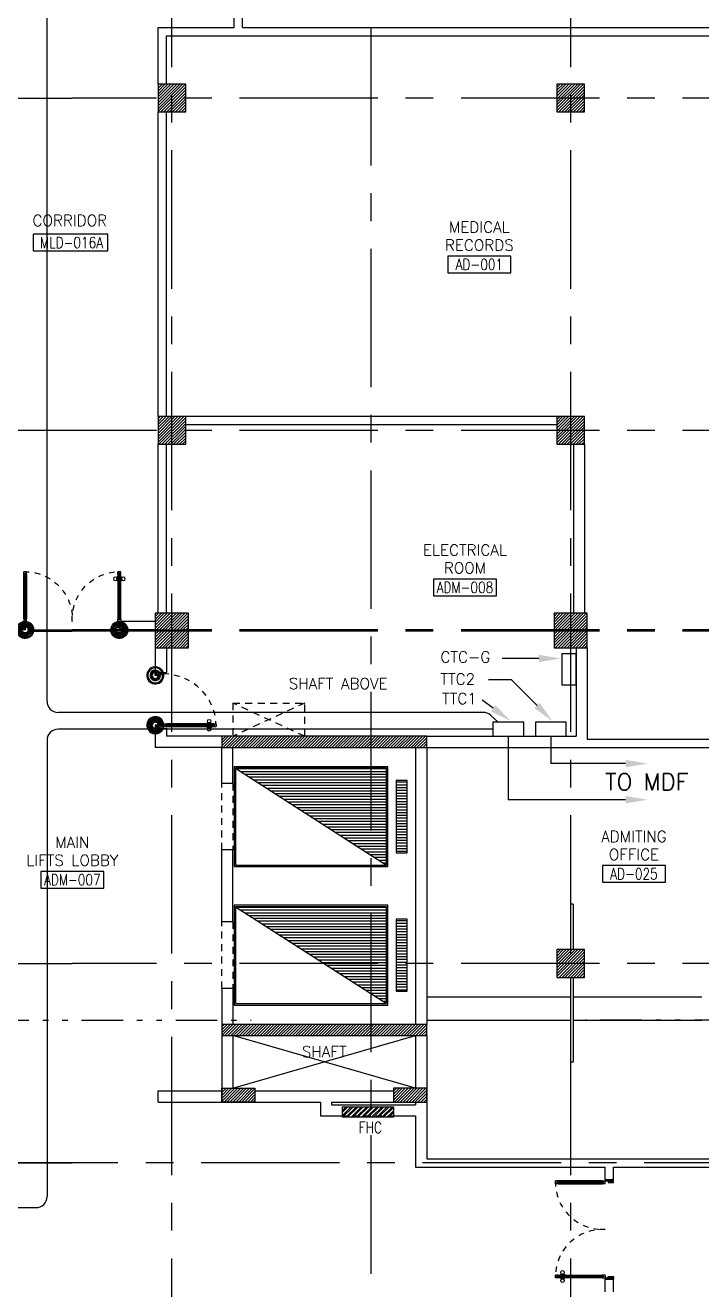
# Model space of a CAD drawing. Extents: x -1.4 to 90.6, y -12.3 to 78.9.
# Drawn here: x 67.54 to 79.76, y 22.35 to 45.17 of the extents above; entities that cross this region are included whole.
import ezdxf
from ezdxf.enums import TextEntityAlignment as Align

# ---------------------------------------------------------------- set-up
doc = ezdxf.new("R2010")
doc.units = 0
doc.header["$MEASUREMENT"] = 0
for name, pattern in [('2DASHES', [1.7, 0.75, -0.25, 0.1, -0.25, 0.1, -0.25]), ('CENTER', [2, 1.25, -0.25, 0.25, -0.25]), ('CENTERX2', [4, 2.5, -0.5, 0.5, -0.5]), ('HIDDEN', [0.375, 0.25, -0.125]), ('HIDDEN2', [0.1875, 0.125, -0.0625])]:
    doc.linetypes.add(name, pattern=pattern)
doc.layers.get('0').update_dxf_attribs({"color": 11, "linetype": 'CONTINUOUS'})
for name, color, linetype in [('AXES', 11, 'CENTERX2'), ('AXES1', 11, 'CENTER'), ('COL', 11, 'CONTINUOUS'), ('DOOR', 11, 'CONTINUOUS'), ('E-TEL', 4, 'CONTINUOUS'), ('E-TEXT', 2, 'CONTINUOUS'), ('E-WIRE', 4, 'CONTINUOUS'), ('EJ', 11, 'CONTINUOUS'), ('FHC', 11, 'CONTINUOUS'), ('HAT', 11, 'CONTINUOUS'), ('HIDDEN', 11, 'HIDDEN2'), ('IND-ES-L', 11, '2DASHES'), ('LIFTS', 11, 'CONTINUOUS'), ('PART', 11, 'CONTINUOUS'), ('RM-BOX', 11, 'CONTINUOUS'), ('RM-NAME', 11, 'CONTINUOUS'), ('RM-NO', 11, 'CONTINUOUS'), ('SHAFT', 11, 'CONTINUOUS'), ('WALL', 11, 'CONTINUOUS')]:
    doc.layers.add(name, color=color, linetype=linetype)
doc.styles.add('ROMANS', font='ROMANS.shx', dxfattribs={"width": 0.6})
doc.styles.get("Standard").update_dxf_attribs({"font": 'TXT.shx'})

# ---------------------------------------------------------------- blocks, each defined once
blk = doc.blocks.new('*X54')
at = {"color": 0}
for p, q in [((503899, 131750), (506612, 131750)), ((503977, 131700), (506612, 131700)), ((504055, 131650), (506612, 131650)), ((504132, 131600), (506612, 131600)), ((504210, 131550), (506612, 131550)), ((504288, 131500), (506612, 131500)), ((504366, 131450), (506612, 131450)), ((504444, 131400), (506612, 131400)), ((504522, 131350), (506612, 131350)), ((504600, 131300), (506612, 131300)), ((504677, 131250), (506612, 131250)), ((504755, 131200), (506612, 131200)), ((504833, 131150), (506612, 131150)), ((504911, 131100), (506612, 131100)), ((504989, 131050), (506612, 131050)), ((505067, 131000), (506612, 131000)), ((505145, 130950), (506612, 130950)), ((505222, 130900), (506612, 130900)), ((505300, 130850), (506612, 130850)), ((505378, 130800), (506612, 130800)), ((505456, 130750), (506612, 130750)), ((505534, 130700), (506612, 130700)), ((505612, 130650), (506612, 130650)), ((505690, 130600), (506612, 130600)), ((505767, 130550), (506612, 130550)), ((505845, 130500), (506612, 130500)), ((505923, 130450), (506612, 130450)), ((506001, 130400), (506612, 130400)), ((506079, 130350), (506612, 130350)), ((506157, 130300), (506612, 130300)), ((506235, 130250), (506612, 130250)), ((506312, 130200), (506612, 130200)), ((506390, 130150), (506612, 130150)), ((506468, 130100), (506612, 130100)), ((506546, 130050), (506612, 130050))]:
    blk.add_line(p, q, dxfattribs=at)
blk = doc.blocks.new('*X57')
at = {"color": 0}
for p, q in [((197839, 36035), (198015, 36211)), ((197839, 36088), (197962, 36211)), ((197839, 36141), (197909, 36211)), ((197839, 36194), (197856, 36211)), ((197868, 36011), (198068, 36211)), ((197921, 36011), (198121, 36211)), ((197974, 36011), (198174, 36211)), ((198027, 36011), (198227, 36211)), ((198080, 36011), (198280, 36211)), ((198133, 36011), (198333, 36211)), ((198186, 36011), (198386, 36211)), ((198239, 36011), (198439, 36211)), ((198292, 36011), (198492, 36211)), ((198345, 36011), (198545, 36211)), ((198398, 36011), (198598, 36211)), ((198451, 36011), (198651, 36211)), ((198504, 36011), (198704, 36211)), ((198557, 36011), (198757, 36211)), ((198610, 36011), (198810, 36211)), ((198663, 36011), (198863, 36211)), ((198716, 36011), (198916, 36211)), ((198769, 36011), (198969, 36211)), ((198822, 36011), (199022, 36211)), ((198875, 36011), (199075, 36211)), ((198928, 36011), (199128, 36211)), ((198981, 36011), (199181, 36211)), ((199034, 36011), (199234, 36211)), ((199088, 36011), (199288, 36211)), ((199141, 36011), (199341, 36211)), ((199194, 36011), (199394, 36211)), ((199247, 36011), (199447, 36211)), ((199300, 36011), (199500, 36211)), ((199353, 36011), (199553, 36211)), ((199406, 36011), (199606, 36211)), ((199459, 36011), (199659, 36211)), ((199512, 36011), (199712, 36211)), ((199565, 36011), (199765, 36211)), ((199618, 36011), (199818, 36211)), ((199671, 36011), (199871, 36211)), ((199724, 36011), (199924, 36211)), ((199777, 36011), (199977, 36211)), ((199830, 36011), (200030, 36211)), ((199883, 36011), (200083, 36211)), ((199936, 36011), (200136, 36211)), ((199989, 36011), (200189, 36211)), ((200042, 36011), (200242, 36211)), ((200095, 36011), (200295, 36211)), ((200148, 36011), (200348, 36211)), ((200201, 36011), (200401, 36211)), ((200254, 36011), (200454, 36211)), ((200307, 36011), (200507, 36211)), ((200360, 36011), (200560, 36211)), ((200413, 36011), (200613, 36211)), ((200466, 36011), (200666, 36211)), ((200519, 36011), (200719, 36211)), ((200572, 36011), (200772, 36211)), ((200625, 36011), (200825, 36211)), ((200678, 36011), (200878, 36211)), ((200732, 36011), (200932, 36211)), ((200785, 36011), (200985, 36211)), ((200838, 36011), (201038, 36211)), ((200891, 36011), (201091, 36211)), ((200944, 36011), (201144, 36211)), ((200997, 36011), (201197, 36211)), ((201050, 36011), (201250, 36211)), ((201103, 36011), (201303, 36211)), ((201156, 36011), (201356, 36211)), ((201209, 36011), (201409, 36211)), ((201262, 36011), (201462, 36211)), ((201315, 36011), (201515, 36211)), ((201368, 36011), (201539, 36182)), ((201421, 36011), (201539, 36129)), ((201474, 36011), (201539, 36076)), ((201527, 36011), (201539, 36023))]:
    blk.add_line(p, q, dxfattribs=at)
blk = doc.blocks.new('*X56')
at = {"color": 0}
for p, q in [((197839, 31209), (198041, 31411)), ((197839, 31262), (197988, 31411)), ((197839, 31315), (197935, 31411)), ((197839, 31368), (197882, 31411)), ((197894, 31211), (198094, 31411)), ((197947, 31211), (198147, 31411)), ((198000, 31211), (198200, 31411)), ((198053, 31211), (198253, 31411)), ((198106, 31211), (198306, 31411)), ((198159, 31211), (198359, 31411)), ((198212, 31211), (198412, 31411)), ((198265, 31211), (198465, 31411)), ((198318, 31211), (198518, 31411)), ((198371, 31211), (198571, 31411)), ((198424, 31211), (198624, 31411)), ((198477, 31211), (198677, 31411)), ((198530, 31211), (198730, 31411)), ((198583, 31211), (198783, 31411)), ((198636, 31211), (198836, 31411)), ((198689, 31211), (198889, 31411)), ((198742, 31211), (198942, 31411)), ((198795, 31211), (198995, 31411)), ((198848, 31211), (199048, 31411)), ((198901, 31211), (199101, 31411)), ((198954, 31211), (199154, 31411)), ((199007, 31211), (199207, 31411)), ((199060, 31211), (199260, 31411)), ((199114, 31211), (199314, 31411)), ((199167, 31211), (199367, 31411)), ((199220, 31211), (199420, 31411)), ((199273, 31211), (199473, 31411)), ((199326, 31211), (199526, 31411)), ((199379, 31211), (199579, 31411)), ((199432, 31211), (199632, 31411)), ((199485, 31211), (199685, 31411)), ((199538, 31211), (199738, 31411)), ((199591, 31211), (199791, 31411)), ((199644, 31211), (199844, 31411)), ((199697, 31211), (199897, 31411)), ((199750, 31211), (199950, 31411)), ((199803, 31211), (200003, 31411)), ((199856, 31211), (200056, 31411)), ((199909, 31211), (200109, 31411)), ((199962, 31211), (200162, 31411)), ((200015, 31211), (200215, 31411)), ((200068, 31211), (200268, 31411)), ((200121, 31211), (200321, 31411)), ((200174, 31211), (200374, 31411)), ((200227, 31211), (200427, 31411)), ((200280, 31211), (200480, 31411)), ((200333, 31211), (200533, 31411)), ((200386, 31211), (200586, 31411)), ((200439, 31211), (200639, 31411)), ((200492, 31211), (200692, 31411)), ((200545, 31211), (200745, 31411)), ((200598, 31211), (200798, 31411)), ((200651, 31211), (200851, 31411)), ((200704, 31211), (200904, 31411)), ((200758, 31211), (200958, 31411)), ((200811, 31211), (201011, 31411)), ((200864, 31211), (201064, 31411)), ((200917, 31211), (201117, 31411)), ((200970, 31211), (201170, 31411)), ((201023, 31211), (201223, 31411)), ((201076, 31211), (201276, 31411)), ((201129, 31211), (201329, 31411)), ((201182, 31211), (201382, 31411)), ((201235, 31211), (201435, 31411)), ((201288, 31211), (201488, 31411)), ((201341, 31211), (201539, 31409)), ((201394, 31211), (201539, 31356)), ((201447, 31211), (201539, 31303)), ((201500, 31211), (201539, 31250))]:
    blk.add_line(p, q, dxfattribs=at)
blk = doc.blocks.new('A$C272A55A0')
at = {"layer": 'DOOR', "color": 0, "linetype": 'ByBlock'}
for p, q in [((0, 900), (0, 1050)), ((50, 1050), (0, 1050)), ((25, 950), (50, 950)), ((25, 900), (25, 950)), ((50, 950), (50, 1050)), ((1750, 950), (1750, 1050)), ((1750, 1050), (1800, 1050)), ((1775, 950), (1750, 950)), ((1775, 900), (1775, 950)), ((1800, 1050), (1800, 900)), ((0, 900), (25, 900)), ((75, 900), (25, 900)), ((25, 850), (25, 900)), ((42, 850), (25, 850)), ((58, 870), (42, 870)), ((42, 870), (42, 850)), ((58, 850), (58, 870)), ((75, 850), (58, 850)), ((75, 900), (75, 850)), ((1725, 900), (1775, 900)), ((1725, 900), (1725, 850)), ((1725, 850), (1742, 850)), ((1742, 870), (1758, 870)), ((1742, 850), (1742, 870)), ((1758, 870), (1758, 850)), ((1758, 850), (1775, 850)), ((1800, 900), (1775, 900)), ((1775, 850), (1775, 900)), ((25, 50), (42, 50)), ((25, 50), (25, 0)), ((25, 0), (75, 0)), ((75, 0), (25, 0)), ((42, 50), (42, 30)), ((42, 30), (58, 30)), ((58, 50), (75, 50)), ((58, 50), (58, 30)), ((75, 50), (75, 0)), ((1718, 160), (1709, 160)), ((1709, 95), (1709, 160)), ((1718, 95), (1709, 95)), ((1725, 173), (1718, 173)), ((1718, 173), (1718, 83)), ((1718, 95), (1718, 160)), ((1725, 83), (1718, 83)), ((1742, 50), (1725, 50)), ((1725, 50), (1725, 0)), ((1775, 0), (1725, 0)), ((1725, 0), (1775, 0)), ((1742, 50), (1742, 30)), ((1758, 30), (1742, 30)), ((1775, 50), (1758, 50)), ((1758, 50), (1758, 30)), ((1775, 173), (1782, 173)), ((1775, 83), (1782, 83)), ((1775, 50), (1775, 0)), ((1782, 173), (1782, 83)), ((1782, 160), (1791, 160)), ((1782, 95), (1782, 160)), ((1782, 95), (1791, 95)), ((1791, 95), (1791, 160))]:
    blk.add_line(p, q, dxfattribs=at)
at = {"layer": 'DOOR', "color": 9, "linetype": 'ByBlock'}
for p, q in [((50, 1050), (0, 1010)), ((50, 1050), (0, 937)), ((50, 1050), (37, 950)), ((1750, 1050), (1800, 1010)), ((1750, 1050), (1800, 937)), ((1750, 1050), (1763, 950))]:
    blk.add_line(p, q, dxfattribs=at)
at = {"layer": 'DOOR', "linetype": 'ByBlock'}
for p, q in [((25, 850), (25, 50)), ((42, 850), (42, 50)), ((58, 850), (58, 50)), ((75, 50), (75, 850)), ((1725, 50), (1725, 850)), ((1742, 850), (1742, 50)), ((1758, 850), (1758, 50)), ((1775, 850), (1775, 50))]:
    blk.add_line(p, q, dxfattribs=at)
at = {"layer": 'DOOR', "color": 0, "linetype": 'ByBlock'}
for centre in [(1676, 128), (1824, 128)]:
    blk.add_circle(centre, 32.4, dxfattribs=at)
at = {"layer": 'DOOR', "color": 9, "linetype": 'ByBlock'}
for centre, radius, start, end in [((50, 1050), 54.4, 203.2074, 270), ((50, 1050), 74.4, 227.7764, 270), ((50, 1050), 94.4, 238.0182, 270), ((50, 1050), 114, 244.0838, 257.3774), ((50, 1050), 134, 248.1598, 259.28), ((50, 1050), 34.4, 180, 270), ((50, 1050), 14.4, 180, 270), ((1750, 1050), 14.4, 270, 0), ((1750, 1050), 34.4, 270, 0), ((1750, 1050), 54.4, 270, 336.7926), ((1750, 1050), 74.4, 270, 312.2236), ((1750, 1050), 94.4, 270, 301.9818), ((1750, 1050), 114, 282.6226, 295.9162), ((1750, 1050), 134, 280.72, 291.8402), ((50, 1050), 154, 251.1053, 256.2858), ((1750, 1050), 154, 283.7142, 288.8947)]:
    blk.add_arc(centre, radius, start, end, dxfattribs=at)
at = {"layer": 'DOOR', "linetype": 'HIDDEN', "ltscale": 0.5}
for centre, start, end in [((50, 851), 268.3174, 3.2965), ((1750, 851), 176.7035, 271.6826)]:
    blk.add_arc(centre, 851, start, end, dxfattribs=at)
at = {"layer": 'WALL', "linetype": 'ByBlock'}
blk.add_line((1800, 900), (1800, 1050), dxfattribs=at)
blk = doc.blocks.new('*X53')
at = {"color": 0}
for p, q in [((140176, 227700), (140376, 227700)), ((140176, 227650), (140376, 227650)), ((140176, 227600), (140376, 227600)), ((140176, 227550), (140376, 227550)), ((140176, 227500), (140376, 227500)), ((140176, 227450), (140376, 227450)), ((140176, 227400), (140376, 227400)), ((140176, 227350), (140376, 227350)), ((140176, 227300), (140376, 227300)), ((140176, 227250), (140376, 227250)), ((140176, 227200), (140376, 227200)), ((140176, 227150), (140376, 227150)), ((140176, 227100), (140376, 227100)), ((140176, 227050), (140376, 227050)), ((140176, 227000), (140376, 227000)), ((140176, 226950), (140376, 226950)), ((140176, 226900), (140376, 226900)), ((140176, 226850), (140376, 226850)), ((140176, 226800), (140376, 226800)), ((140176, 226750), (140376, 226750)), ((140176, 226700), (140376, 226700)), ((140176, 226650), (140376, 226650)), ((140176, 226600), (140376, 226600)), ((140176, 226550), (140376, 226550)), ((140176, 226500), (140376, 226500)), ((140176, 226450), (140376, 226450))]:
    blk.add_line(p, q, dxfattribs=at)
blk = doc.blocks.new('RM2')
at = {"layer": 'RM-NAME', "style": 'ROMANS'}
blk.add_text('SHAFT', height=200, dxfattribs=at).set_placement((0, 0), align=Align.MIDDLE)
blk = doc.blocks.new('COL50')
at = {"layer": 'COL'}
blk.add_lwpolyline([(-250, 250), (-250, -250), (250, -250), (250, 250)], close=True, dxfattribs=at)
blk = doc.blocks.new('*X55')
at = {"color": 0}
for p, q in [((203889, 32274), (204376, 32761)), ((203889, 32327), (204323, 32761)), ((203889, 32380), (204270, 32761)), ((203889, 32433), (204217, 32761)), ((203889, 32486), (204164, 32761)), ((203889, 32539), (204111, 32761)), ((203889, 32592), (204058, 32761)), ((203889, 32645), (204005, 32761)), ((203889, 32698), (203952, 32761)), ((203889, 32751), (203899, 32761)), ((203929, 32261), (204389, 32721)), ((203982, 32261), (204389, 32668)), ((204035, 32261), (204389, 32615)), ((204088, 32261), (204389, 32562)), ((204141, 32261), (204389, 32509)), ((204194, 32261), (204389, 32456)), ((204247, 32261), (204389, 32403)), ((204300, 32261), (204389, 32349)), ((204353, 32261), (204389, 32296))]:
    blk.add_line(p, q, dxfattribs=at)
blk = doc.blocks.new('RM1')
at = {"layer": 'RM-BOX'}
blk.add_lwpolyline([(570, -200), (-570, -200), (-570, -500), (570, -500)], close=True, dxfattribs=at)
at = {"layer": 'RM-NAME', "style": 'ROMANS'}
for tag, p in [('ROOMNAME1', (0, 324)), ('ROOMNAME2', (0, 0))]:
    blk.add_attdef(tag, text='', height=200, dxfattribs=at).set_placement(p, align=Align.MIDDLE)
at = {"layer": 'RM-NO', "style": 'ROMANS', "width": 0.8}
blk.add_attdef('ROOMNO', text='', height=200, dxfattribs=at).set_placement((0, -350), align=Align.MIDDLE)
blk = doc.blocks.new('*X62')
at = {"color": 0}
for p, q in [((196689, 41938), (197151, 42401)), ((196689, 41991), (197098, 42401)), ((196689, 42044), (197045, 42401)), ((196689, 42097), (196992, 42401)), ((196689, 42150), (196939, 42401)), ((196689, 42203), (196886, 42401)), ((196689, 42256), (196833, 42401)), ((196689, 42309), (196780, 42401)), ((196689, 42363), (196727, 42401)), ((196704, 41901), (197189, 42385)), ((196757, 41901), (197189, 42332)), ((196810, 41901), (197189, 42279)), ((196863, 41901), (197189, 42226)), ((196916, 41901), (197189, 42173)), ((196970, 41901), (197189, 42120)), ((197023, 41901), (197189, 42067)), ((197076, 41901), (197189, 42014)), ((197129, 41901), (197189, 41961)), ((197182, 41901), (197189, 41908))]:
    blk.add_line(p, q, dxfattribs=at)
blk = doc.blocks.new('*X63')
at = {"color": 0}
for p, q in [((203889, 41926), (204364, 42401)), ((203889, 41979), (204311, 42401)), ((203889, 42032), (204258, 42401)), ((203889, 42085), (204205, 42401)), ((203889, 42138), (204152, 42401)), ((203889, 42191), (204099, 42401)), ((203889, 42244), (204046, 42401)), ((203889, 42297), (203993, 42401)), ((203889, 42350), (203940, 42401)), ((203917, 41901), (204389, 42373)), ((203970, 41901), (204389, 42320)), ((204023, 41901), (204389, 42267)), ((204076, 41901), (204389, 42214)), ((204129, 41901), (204389, 42161)), ((204182, 41901), (204389, 42108)), ((204235, 41901), (204389, 42055)), ((204288, 41901), (204389, 42001)), ((204341, 41901), (204389, 41948))]:
    blk.add_line(p, q, dxfattribs=at)
blk = doc.blocks.new('*X65')
at = {"color": 0}
for p, q in [((203889, 47918), (204371, 48401)), ((203889, 47972), (204318, 48401)), ((203889, 48025), (204265, 48401)), ((203889, 48078), (204212, 48401)), ((203889, 48131), (204159, 48401)), ((203889, 48184), (204106, 48401)), ((203889, 48237), (204053, 48401)), ((203889, 48290), (204000, 48401)), ((203889, 48343), (203947, 48401)), ((203924, 47901), (204389, 48365)), ((203977, 47901), (204389, 48312)), ((204030, 47901), (204389, 48259)), ((204083, 47901), (204389, 48206)), ((204136, 47901), (204389, 48153)), ((204189, 47901), (204389, 48100)), ((204242, 47901), (204389, 48047)), ((204295, 47901), (204389, 47994)), ((204348, 47901), (204389, 47941))]:
    blk.add_line(p, q, dxfattribs=at)
blk = doc.blocks.new('*X76')
at = {"color": 0}
for p, q in [((84179, 47905), (84676, 48401)), ((84179, 47958), (84623, 48401)), ((84179, 48011), (84570, 48401)), ((84179, 48064), (84516, 48401)), ((84179, 48117), (84463, 48401)), ((84179, 48170), (84410, 48401)), ((84179, 48223), (84357, 48401)), ((84179, 48276), (84304, 48401)), ((84179, 48329), (84251, 48401)), ((84179, 48382), (84198, 48401)), ((84229, 47901), (84679, 48352)), ((84282, 47901), (84679, 48299)), ((84335, 47901), (84679, 48246)), ((84388, 47901), (84679, 48193)), ((84441, 47901), (84679, 48139)), ((84494, 47901), (84679, 48086)), ((84547, 47901), (84679, 48033)), ((84600, 47901), (84679, 47980)), ((84653, 47901), (84679, 47927))]:
    blk.add_line(p, q, dxfattribs=at)
blk = doc.blocks.new('DOOR1000')
at = {"layer": 'DOOR', "color": 7, "linetype": 'ByBlock'}
for p, q in [((-150, 0), (0, 0)), ((-150, 0), (-150, -25)), ((0, -50), (-114, 0)), ((0, -50), (-40, 0)), ((0, -50), (0, 0)), ((-1100, -25), (-1100, -75)), ((-1100, -75), (-1100, -25)), ((-1050, -25), (-1100, -25)), ((-1050, -75), (-1100, -75)), ((-1070, -42), (-1070, -58)), ((-1050, -42), (-1070, -42)), ((-1050, -58), (-1070, -58)), ((-1050, -25), (-1050, -42)), ((-1050, -58), (-1050, -75)), ((-1018, -25), (-1018, -18)), ((-928, -18), (-1018, -18)), ((-1018, -75), (-1018, -82)), ((-928, -82), (-1018, -82)), ((-1005, -18), (-1005, -9)), ((-1005, -9), (-940, -9)), ((-1005, -18), (-940, -18)), ((-1005, -82), (-1005, -91)), ((-1005, -82), (-940, -82)), ((-1005, -91), (-940, -91)), ((-940, -18), (-940, -9)), ((-940, -82), (-940, -91)), ((-928, -25), (-928, -18)), ((-928, -75), (-928, -82)), ((-200, -25), (-150, -25)), ((-200, -42), (-200, -25)), ((-180, -42), (-200, -42)), ((-200, -58), (-180, -58)), ((-200, -75), (-200, -58)), ((-150, -75), (-200, -75)), ((-180, -58), (-180, -42)), ((-150, -25), (-100, -25)), ((-150, -75), (-150, -25)), ((-100, -25), (-100, -50)), ((0, -50), (-100, -37)), ((-100, -50), (0, -50)), ((-150, -975), (-100, -975)), ((-150, -1000), (-150, -975)), ((-150, -1000), (0, -1000)), ((0, -1000), (-150, -1000)), ((0, -950), (-114, -1000)), ((-100, -975), (-100, -950)), ((0, -950), (-100, -963)), ((-100, -950), (0, -950)), ((0, -950), (-40, -1000)), ((0, -950), (0, -1000))]:
    blk.add_line(p, q, dxfattribs=at)
at = {"layer": 'DOOR', "linetype": 'ByBlock'}
for p, q in [((-200, -25), (-1050, -25)), ((-200, -42), (-1050, -42)), ((-200, -58), (-1050, -58)), ((-1050, -75), (-200, -75))]:
    blk.add_line(p, q, dxfattribs=at)
at = {"layer": 'DOOR', "color": 7, "linetype": 'ByBlock'}
for centre in [(-973, 24), (-973, -124)]:
    blk.add_circle(centre, 32.4, dxfattribs=at)
for centre, radius, start, end in [((0, -50), 154, 161.1053, 166.2858), ((0, -50), 94.4, 148.0182, 180), ((0, -50), 134, 158.1598, 169.28), ((0, -50), 114, 154.0838, 167.3774), ((0, -50), 74.4, 137.7764, 180), ((0, -50), 54.4, 113.2074, 180), ((0, -50), 34.4, 90, 180), ((0, -50), 14.4, 90, 180), ((0, -950), 154, 193.7142, 198.8947), ((0, -950), 134, 190.72, 201.8402), ((0, -950), 94.4, 180, 211.9818), ((0, -950), 74.4, 180, 222.2236), ((0, -950), 54.4, 180, 246.7926), ((0, -950), 34.4, 180, 270), ((0, -950), 14.4, 180, 270)]:
    blk.add_arc(centre, radius, start, end, dxfattribs=at)
at = {"layer": 'DOOR', "linetype": 'HIDDEN', "ltscale": 0.5}
blk.add_arc((-150, -25), 950, 180, 270, dxfattribs=at)

msp = doc.modelspace()

# ---------------------------------------------------------------- hatches: boundary and pattern name
at = {"layer": 'FHC', "linetype": 'ByBlock', "ltscale": 0.3}
h = msp.add_hatch(dxfattribs=at)
h.set_pattern_fill('ANSI32', color=11, scale=175, style=0)
h.set_pattern_definition([(44.999998, (-158.92475, -5.589474), (-0.046403885, 0.046403882), []), (44.999998, (-158.89381, -5.589474), (-0.046403885, 0.046403882), [])])
h.paths.add_polyline_path([(74.1914, 25.4615), (74.1914, 25.6515), (73.2714, 25.6515), (73.2714, 25.4615)])
h.paths.add_polyline_path([(73.0588, 25.0404), (73.0588, 25.4612), (73.3213, 25.4612), (73.3213, 25.0404)], flags=9)
at = {"layer": 'HAT'}
h = msp.add_hatch(dxfattribs=at)
h.set_pattern_fill('ANSI31', color=256, scale=0.3, style=0)
h.set_pattern_definition([(45, (-288.353787, -4.27447), (-0.0265165043, 0.0265165043), [])])
h.paths.add_polyline_path([(70.1914, 34.2565), (70.1914, 34.5565), (69.8914, 34.5565), (69.8914, 34.2565)])
h.paths.add_polyline_path([(70.4914, 34.2565), (70.4914, 34.5565), (70.1914, 34.5565), (70.1914, 34.2565)])
h = msp.add_hatch(dxfattribs=at)
h.set_pattern_fill('ANSI31', color=256, scale=0.3, style=0)
h.set_pattern_definition([(45, (-281.153787, -4.27447), (-0.0265165043, 0.0265165043), [])])
h.paths.add_polyline_path([(77.3914, 34.2565), (77.3914, 34.5565), (77.0914, 34.5565), (77.0914, 34.2565)])
h.paths.add_polyline_path([(77.6914, 34.2565), (77.6914, 34.5565), (77.3914, 34.5565), (77.3914, 34.2565)])
h = msp.add_hatch(dxfattribs=at)
h.set_pattern_fill('ANSI31', color=256, scale=0.3, style=0)
h.set_pattern_definition([(45, (-288.353787, -4.59447), (-0.0265165043, 0.0265165043), [])])
h.paths.add_polyline_path([(70.1914, 33.9365), (70.1914, 34.2365), (69.8914, 34.2365), (69.8914, 33.9365)])
h.paths.add_polyline_path([(70.4914, 33.9365), (70.4914, 34.2365), (70.1914, 34.2365), (70.1914, 33.9365)])
h = msp.add_hatch(dxfattribs=at)
h.set_pattern_fill('ANSI31', color=256, scale=0.3, style=0)
h.set_pattern_definition([(45, (-281.153787, -4.59447), (-0.0265165043, 0.0265165043), [])])
h.paths.add_polyline_path([(77.3914, 33.9365), (77.3914, 34.2365), (77.0914, 34.2365), (77.0914, 33.9365)])
h.paths.add_polyline_path([(77.6914, 33.9365), (77.6914, 34.2365), (77.3914, 34.2365), (77.3914, 33.9365)])
h = msp.add_hatch(dxfattribs=at)
h.set_pattern_fill('ANSI31', color=256, scale=0.3, style=0)
h.set_pattern_definition([(45, (-341.193787, -4.27447), (-0.0265165043, 0.0265165043), [])])
h.paths.add_polyline_path([(71.6914, 25.9851), (71.0914, 25.9851), (71.0914, 25.7365), (71.6914, 25.7365)])
h.paths.add_polyline_path([(74.7914, 25.9851), (74.1914, 25.9851), (74.1914, 25.7365), (74.7914, 25.7365)])

# ---------------------------------------------------------------- linework, layer by layer
at = {"layer": 'AXES'}
for p, q in [((70.1914, -11.5849), (70.1914, 78.2497)), ((77.3914, -11.5849), (77.3914, 78.2497)), ((73.7914, 6.6365), (73.7914, 65.4565)), ((-0.7, 43.8565), (68.3914, 43.8565)), ((89.9111, 43.8565), (68.3914, 43.8565)), ((68.3914, 37.8565), (-0.7, 37.8565)), ((89.9111, 37.8565), (68.3914, 37.8565)), ((-0.35, 34.2565), (68.3914, 34.2565)), ((-0.35, 34.2365), (68.3914, 34.2365)), ((89.9111, 34.2565), (68.3914, 34.2565)), ((89.9111, 34.2365), (68.3914, 34.2365)), ((-0.7, 28.2365), (68.3914, 28.2365)), ((89.9111, 28.2365), (68.3914, 28.2365)), ((10.1514, 24.6365), (68.3914, 24.6365)), ((85.2175, 24.6365), (68.3914, 24.6365))]:
    msp.add_line(p, q, dxfattribs=at)
at = {"layer": 'AXES1'}
msp.add_line((68.3914, 24.6365), (65.9914, 24.6365), dxfattribs=at)
at = {"layer": 'COL', "color": 2, "linetype": 'ByBlock'}
for p, q in [((71.0914, 25.9879), (71.0914, 25.7365)), ((74.7914, 25.9879), (74.7914, 25.7365))]:
    msp.add_line(p, q, dxfattribs=at)
at = {"layer": 'COL'}
for points in [[(69.9414, 38.1065), (69.9414, 37.6065), (70.4414, 37.6065), (70.4414, 38.1065)], [(70.4914, 34.5565), (69.8914, 34.5565), (69.8914, 34.2565), (70.4914, 34.2565)], [(77.6914, 34.5565), (77.0914, 34.5565), (77.0914, 34.2565), (77.6914, 34.2565)], [(70.4914, 34.2365), (69.8914, 34.2365), (69.8914, 33.9365), (70.4914, 33.9365)], [(77.6914, 34.2365), (77.0914, 34.2365), (77.0914, 33.9365), (77.6914, 33.9365)], [(71.0914, 32.3365), (71.0914, 32.1365), (74.7914, 32.1365), (74.7914, 32.3365)], [(71.0914, 27.1365), (71.0914, 26.9365), (74.7914, 26.9365), (74.7914, 27.1365)]]:
    msp.add_lwpolyline(points, close=True, dxfattribs=at)
at = {"layer": 'COL', "color": 2, "linetype": 'ByBlock'}
for points in [[(71.0914, 25.9865), (71.6914, 25.9865), (71.6914, 25.7365), (71.0914, 25.7365)], [(74.7914, 25.9865), (74.1914, 25.9865), (74.1914, 25.7365), (74.7914, 25.7365)]]:
    msp.add_lwpolyline(points, close=True, dxfattribs=at)
at = {"layer": 'E-TEL', "color": 4}
for points in [[(77.234, 33.824), (77.234, 33.2687), (77.4914, 33.2687), (77.4914, 33.824)], [(76.5423, 32.5939), (75.9871, 32.5939), (75.9871, 32.3365), (76.5423, 32.3365)], [(77.3107, 32.5939), (76.7554, 32.5939), (76.7554, 32.3365), (77.3107, 32.3365)]]:
    msp.add_lwpolyline(points, close=True, dxfattribs=at)
at = {"layer": 'E-WIRE', "color": 4}
for p, q in [((67.9365, 32.9694), (67.9365, 46.2552)), ((76.8135, 33.7415), (76.1516, 33.7418)), ((75.9047, 33.3634), (76.3182, 33.3634)), ((76.7831, 32.8923), (76.3182, 33.3634)), ((75.9923, 32.8423), (75.7936, 32.9862)), ((75.8098, 32.7694), (68.1365, 32.7694)), ((75.9871, 32.4652), (68.1365, 32.4652)), ((67.9365, 32.2652), (67.9365, 24.0298)), ((78.3826, 31.8444), (77.0331, 31.8444)), ((78.3826, 31.1924), (76.2647, 31.1924)), ((59.0902, 23.8298), (67.7365, 23.8298))]:
    msp.add_line(p, q, dxfattribs=at)
at = {"layer": 'E-WIRE'}
for p, q in [((76.0804, 32.5939), (75.9441, 32.7175)), ((76.2647, 32.3365), (76.2647, 31.1924)), ((77.0331, 32.3365), (77.0331, 31.8444))]:
    msp.add_line(p, q, dxfattribs=at)
at = {"layer": 'E-WIRE', "color": 4}
for centre, start, end in [((68.1365, 32.9694), 180, 270), ((68.1365, 32.2652), 90, 180), ((67.7365, 24.0298), 270, 360)]:
    msp.add_arc(centre, 0.2, start, end, dxfattribs=at)
at = {"layer": 'E-WIRE'}
msp.add_arc((75.8098, 32.5694), 0.2, 47.80634, 90, dxfattribs=at)
at = {"layer": 'E-WIRE', "color": 4}
for points in [[(76.8135, 33.6749), (76.8135, 33.8082), (77.2135, 33.7414)], [(75.9531, 32.7883), (76.0314, 32.8963), (76.3162, 32.6076)], [(76.7356, 32.8455), (76.8306, 32.9391), (77.0641, 32.6076)], [(78.3826, 31.7777), (78.3826, 31.911), (78.7826, 31.8444)], [(78.3826, 31.1258), (78.3826, 31.2591), (78.7826, 31.1924)]]:
    msp.add_solid(points, dxfattribs=at)
at = {"layer": 'FHC', "linetype": 'ByBlock', "ltscale": 0.3}
for p, q in [((73.2714, 25.6515), (74.1914, 25.6515)), ((73.2714, 25.4615), (73.2714, 25.6515)), ((74.1914, 25.6515), (74.1914, 25.4615)), ((74.1914, 25.4615), (73.2714, 25.4615))]:
    msp.add_line(p, q, dxfattribs=at)
at = {"layer": 'FHC', "color": 250, "linetype": 'HIDDEN', "ltscale": 0.25}
msp.add_line((73.2816, 25.4849), (74.1836, 25.4849), dxfattribs=at)
at = {"layer": 'HIDDEN'}
for p, q in [((71.2914, 32.9365), (72.5914, 32.9365)), ((72.5914, 32.3365), (71.2914, 32.9365)), ((72.5914, 32.9365), (71.2914, 32.3365)), ((71.2914, 32.9365), (71.2914, 32.3365)), ((72.5914, 32.3365), (72.5914, 32.9365)), ((71.0914, 30.2865), (71.0914, 31.4865)), ((71.2914, 31.4865), (71.2914, 30.2865)), ((71.0914, 27.7865), (71.0914, 28.9865)), ((71.2914, 28.9865), (71.2914, 27.7865))]:
    msp.add_line(p, q, dxfattribs=at)
at = {"layer": 'IND-ES-L'}
msp.add_line((65.1601, 27.2126), (71.6228, 27.2126), dxfattribs=at)
msp.add_line((65.1601, 27.2126), (71.6228, 27.2126), dxfattribs=at)
msp.add_lwpolyline([(83.0913, 23.1376), (80.3761, 23.1376), (80.3761, 27.2126), (77.6609, 27.2126)], dxfattribs=at)
msp.add_lwpolyline([(83.0913, 23.1376), (80.3761, 23.1376), (80.3761, 27.2126), (77.6609, 27.2126)], dxfattribs=at)
at = {"layer": 'LIFTS'}
for p, q in [((71.3414, 31.7615), (74.0664, 30.0115)), ((71.3414, 29.2615), (74.0664, 27.5115))]:
    msp.add_line(p, q, dxfattribs=at)
for points in [[(71.3164, 29.9865), (74.0914, 29.9865), (74.0914, 31.7865), (71.3164, 31.7865)], [(71.3414, 30.0115), (74.0664, 30.0115), (74.0664, 31.7615), (71.3414, 31.7615)], [(74.2414, 30.2365), (74.4414, 30.2365), (74.4414, 31.5365), (74.2414, 31.5365)], [(71.3164, 29.2865), (71.3164, 27.4865), (74.0914, 27.4865), (74.0914, 29.2865)], [(71.3414, 29.2615), (71.3414, 27.5115), (74.0664, 27.5115), (74.0664, 29.2615)], [(74.2414, 27.7365), (74.4414, 27.7365), (74.4414, 29.0365), (74.2414, 29.0365)]]:
    msp.add_lwpolyline(points, close=True, dxfattribs=at)
at = {"layer": 'PART'}
for p, q in [((77.3856, 29.3058), (77.3856, 28.4865)), ((77.4356, 29.3058), (77.3856, 29.3058)), ((77.4356, 29.3058), (77.4356, 28.4865)), ((77.3856, 27.9865), (77.3856, 26.4559)), ((77.4356, 27.9865), (77.4356, 26.4559)), ((74.7914, 27.6365), (77.3856, 27.6365)), ((77.4356, 27.6365), (79.7571, 27.6365)), ((74.7914, 27.2115), (77.3856, 27.2115)), ((77.4356, 27.2115), (79.7571, 27.2115)), ((77.4356, 26.4559), (77.3856, 26.4559))]:
    msp.add_line(p, q, dxfattribs=at)
at = {"layer": 'RM-BOX'}
msp.add_lwpolyline([(69.0354, 41.3972), (67.6856, 41.3972), (67.6856, 41.0972), (69.0354, 41.0972)], close=True, dxfattribs=at)
at = {"layer": 'SHAFT'}
for p, q in [((74.5914, 25.9865), (71.2914, 26.9365)), ((71.2914, 25.9865), (74.5914, 26.9365))]:
    msp.add_line(p, q, dxfattribs=at)
at = {"layer": 'WALL'}
for p, q in [((71.3164, 45.1315), (71.3164, 45.3565)), ((71.4664, 45.1315), (71.4664, 45.3565)), ((69.9414, 44.1065), (69.9414, 45.1315)), ((69.9414, 45.1315), (71.3164, 45.1315)), ((69.9414, 44.1065), (69.9414, 45.1315)), ((69.9414, 45.1315), (70.7914, 45.1315)), ((70.0914, 44.9815), (84.5914, 44.9815)), ((70.0914, 44.1065), (70.0914, 44.9815)), ((70.0914, 44.1065), (70.0914, 44.9815)), ((71.4664, 45.1315), (84.7614, 45.1315)), ((69.9414, 38.1065), (69.9414, 43.6065)), ((69.9414, 38.1065), (69.9414, 43.6065)), ((70.0914, 38.1065), (70.0914, 43.6065)), ((77.1414, 38.1065), (70.4414, 38.1065)), ((77.1414, 37.9565), (70.4414, 37.9565)), ((69.9414, 34.5565), (69.9414, 37.6065)), ((70.0914, 36.2365), (70.0914, 37.6065)), ((70.0914, 34.5565), (70.0914, 37.6065)), ((77.4414, 37.6065), (77.4414, 34.5565)), ((77.6414, 37.6065), (77.6414, 34.5565)), ((69.8914, 34.4065), (69.2914, 34.4065)), ((69.2914, 34.4065), (69.2914, 34.2565)), ((69.2914, 34.4065), (69.2914, 34.2565)), ((69.9414, 34.2565), (69.2914, 34.2565)), ((69.9414, 34.2565), (69.2914, 34.2565)), ((69.8914, 33.9365), (69.8914, 33.4865)), ((70.0914, 33.9365), (70.0914, 33.4865)), ((77.4914, 33.9365), (77.4914, 32.3365)), ((77.6914, 33.9365), (77.6914, 32.2865)), ((69.8914, 33.4865), (70.0914, 33.4865)), ((69.8914, 32.4865), (69.8914, 32.1365)), ((69.8914, 32.4865), (70.0914, 32.4865)), ((70.0914, 32.4865), (70.0914, 32.3365)), ((71.0914, 32.3365), (70.0914, 32.3365)), ((72.5889, 32.3365), (70.4889, 32.3365)), ((74.7914, 32.3365), (77.4914, 32.3365)), ((77.6914, 32.2865), (83.3938, 32.2865)), ((71.0914, 32.1365), (69.8914, 32.1365)), ((71.0914, 31.4865), (71.0914, 32.1365)), ((71.2914, 31.4865), (71.2914, 32.1365)), ((74.5914, 32.1365), (74.5914, 27.1365)), ((74.7914, 32.1365), (74.7914, 27.1365)), ((74.7914, 32.1365), (82.3414, 32.1365)), ((71.2914, 31.4865), (71.0914, 31.4865)), ((71.2914, 30.2865), (71.0914, 30.2865)), ((71.0914, 28.9865), (71.0914, 30.2865)), ((71.2914, 28.9865), (71.2914, 30.2865)), ((71.2914, 28.9865), (71.0914, 28.9865)), ((71.2914, 27.7865), (71.0914, 27.7865)), ((71.0914, 27.7865), (71.0914, 27.1365)), ((71.2914, 27.7865), (71.2914, 27.1365)), ((71.0914, 26.9365), (71.0914, 25.9365)), ((71.2914, 26.9365), (71.2914, 25.9865)), ((74.5914, 26.9365), (74.5914, 25.9865)), ((74.7914, 26.9365), (74.7914, 24.7115)), ((74.7914, 26.2115), (74.7914, 24.7115)), ((69.9414, 25.7365), (69.9414, 25.9365)), ((69.9414, 25.9365), (71.0914, 25.9365)), ((69.9414, 25.9365), (70.7914, 25.9365)), ((69.9414, 25.7365), (69.9414, 25.9365)), ((71.6914, 25.9365), (74.1914, 25.9365)), ((69.9414, 25.7365), (72.8714, 25.7365)), ((72.8714, 25.7365), (72.8714, 25.4865)), ((73.0714, 25.7365), (73.0714, 25.6865)), ((73.0714, 25.7365), (74.5914, 25.7365)), ((73.0714, 25.6865), (74.5914, 25.6865)), ((74.5914, 25.7365), (74.5914, 25.6865)), ((72.8714, 25.4865), (73.2714, 25.4865)), ((74.1914, 25.4865), (74.5914, 25.4865)), ((74.5914, 25.4865), (74.5914, 24.5615)), ((74.7914, 24.7115), (83.2915, 24.7115)), ((74.5914, 24.5615), (78.0164, 24.5615)), ((78.0164, 24.3365), (78.0164, 24.5615)), ((78.1664, 24.5615), (83.2915, 24.5615)), ((78.1664, 24.3365), (78.1664, 24.5615)), ((78.0164, 24.3365), (78.1664, 24.3365)), ((78.0164, 22.3115), (78.0164, 22.5365)), ((78.0164, 22.5365), (78.1664, 22.5365)), ((78.1664, 22.3115), (78.1664, 22.5365))]:
    msp.add_line(p, q, dxfattribs=at)

# ---------------------------------------------------------------- block references
at = {"layer": 'COL', "xscale": 0.001000000047497451, "yscale": 0.0009999999892897904, "zscale": 0.001}
for p in [(70.1914, 43.8565), (77.3914, 43.8565), (77.3914, 37.8565), (77.3914, 28.2365)]:
    msp.add_blockref('COL50', p, dxfattribs=at)
at = {"layer": 'DOOR', "color": 0, "yscale": 0.0009999999892897904, "zscale": 0.001}
for p, xscale, rotation in [((67.4914, 35.3069), -0.001000000047497451, 180), ((77.1161, 24.3365), 0.0009999999892897904, 270)]:
    msp.add_blockref('A$C272A55A0', p, dxfattribs=dict(at, xscale=xscale, rotation=rotation))
at = {"layer": 'DOOR', "xscale": 0.001000000047497451, "yscale": 0.0009999999892897904, "zscale": 0.001, "rotation": 180}
msp.add_blockref('DOOR1000', (69.8914, 32.4865), dxfattribs=at)
at = {"layer": 'EJ', "xscale": 0.001000000047497451, "yscale": 0.0009999999892897904, "zscale": 0.001}
msp.add_blockref('RM2', (72.9414, 26.6434), dxfattribs=at)
at = {"layer": 'HAT', "xscale": 0.001000000047497451, "yscale": 0.0009999999892897904, "zscale": 0.001}
for name, p in [('*X76', (-14.2378, -4.2945)), ('*X65', (-126.7471, -4.2945)), ('*X62', (-126.7471, -4.2945)), ('*X63', (-126.7471, -4.2945)), ('*X57', (-126.7471, -3.8715)), ('*X55', (-126.7471, -4.2745)), ('*X56', (-126.7471, -4.2745))]:
    msp.add_blockref(name, p, dxfattribs=at)
for p, values in [((75.7416, 41.2028), {'ROOMNO': 'AD-001', 'ROOMNAME2': 'RECORDS', 'ROOMNAME1': 'MEDICAL'}), ((78.5336, 30.204), {'ROOMNO': 'AD-025', 'ROOMNAME2': 'OFFICE', 'ROOMNAME1': 'ADMITING'}), ((68.3931, 30.099), {'ROOMNO': 'ADM-007', 'ROOMNAME2': 'LIFTS LOBBY', 'ROOMNAME1': 'MAIN'})]:
    msp.add_blockref('RM1', p, dxfattribs=at).add_auto_attribs(values)
at = {"layer": 'LIFTS', "xscale": 0.001000000047497451, "yscale": 0.0009999999892897904, "zscale": 0.001}
for name, p in [('*X54', (-432.5455, -99.9962)), ('*X53', (-65.935, -196.1873)), ('*X54', (-432.5455, -102.4962)), ('*X53', (-65.935, -198.6873))]:
    msp.add_blockref(name, p, dxfattribs=at)
at = {"layer": 'WALL', "xscale": 0.001000000047497451, "yscale": 0.0009999999892897904, "zscale": 0.001}
msp.add_blockref('RM1', (75.4822, 35.3747), dxfattribs=at).add_auto_attribs({'ROOMNO': 'ADM-008', 'ROOMNAME2': 'ROOM', 'ROOMNAME1': 'ELECTRICAL'})

# ---------------------------------------------------------------- texts
at = {"layer": 'E-TEXT', "color": 4}
for s, p in [('CTC-G', (75.0392, 33.6681, -2.4)), ('TTC2', (75.0392, 33.2706, -2.4)), ('TTC1', (75.071, 32.9178, -2.4))]:
    msp.add_text(s, height=0.2, dxfattribs=at).set_placement(p)
at = {"layer": 'E-TEXT', "color": 4, "style": 'ROMANS'}
msp.add_text('TO MDF', height=0.3, dxfattribs=at).set_placement((78.0149, 31.365, -2.4))
at = {"layer": 'FHC', "style": 'ROMANS', "width": 0.8}
msp.add_text('FHC', height=0.2, dxfattribs=at).set_placement((73.565, 25.1773))
at = {"layer": 'RM-NAME', "style": 'ROMANS'}
for s, p in [('CORRIDOR', (68.3478, 41.6465)), ('SHAFT ABOVE', (73.1926, 33.289))]:
    msp.add_text(s, height=0.2, dxfattribs=at).set_placement(p, align=Align.MIDDLE)
at = {"layer": 'RM-NO', "style": 'ROMANS', "width": 0.8}
msp.add_attdef('MLD-016A', text='H0-A00', height=0.2, dxfattribs=at).set_placement((68.3796, 41.2468), align=Align.MIDDLE)

doc.saveas('drawing.dxf')
